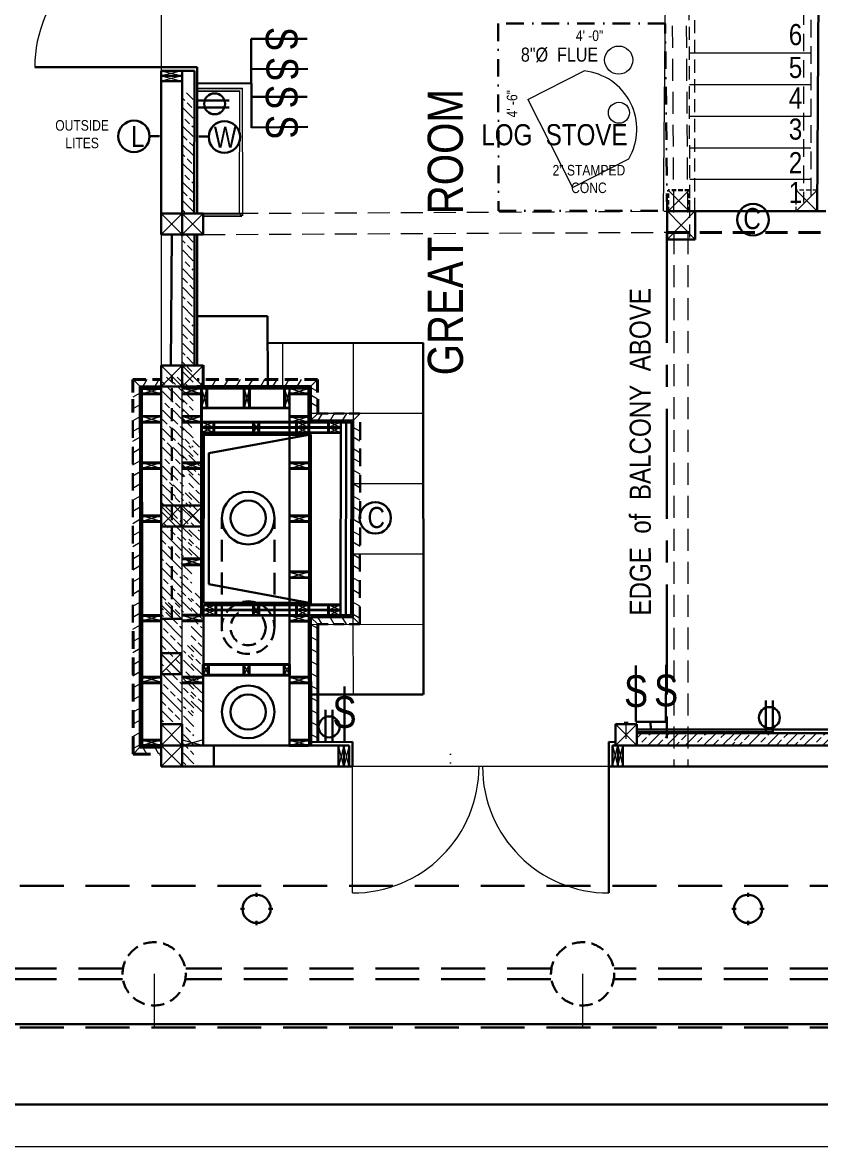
# Model space of a CAD drawing. Header units: inches. Extents: x -298 to 15350, y -6 to 2913.
# Drawn here: x 7244.1 to 7471.3, y 1245.8 to 1565.6 of the extents above; entities that cross this region are included whole.
import ezdxf

# ---------------------------------------------------------------- set-up
doc = ezdxf.new("R2010")
doc.units = ezdxf.units.IN
doc.header["$MEASUREMENT"] = 0
for name, pattern in [('CENTER', [2, 1.25, -0.25, 0.25, -0.25]), ('DASHDOT2', [0.5, 0.25, -0.125, 0, -0.125]), ('HIDDEN', [0.375, 0.25, -0.125])]:
    doc.linetypes.add(name, pattern=pattern)
for name, color, linetype, lineweight in [('APPLIANCES', 7, 'Continuous', 20), ('BUILT-INS', 36, 'Continuous', 25), ('CABINETS', 36, 'HIDDEN', 25), ('DOORS', 7, 'Continuous', 60), ('ELEC', 6, 'Continuous', 30), ('ELEC SYMBOLS', 7, 'Continuous', 20), ('EXISTING CEILING BEAMS', 7, 'HIDDEN', 20), ('FLOOR JOIST', 7, 'Continuous', 20), ('HVAC', 1, 'Continuous', 50), ('MASONRY', 1, 'Continuous', 30), ('NEW  ROUIGH SAWN  BEAMS', 3, 'HIDDEN', 40), ('NEW FRAMING', 6, 'Continuous', 30), ('NEW FRAMMING', 6, 'Continuous', 30), ('ROOF', 7, 'HIDDEN', 30), ('STAIRS', 7, 'Continuous', 20), ('WALL FRAMING', 9, 'CENTER', 30), ('WALLS', 7, 'Continuous', 30), ('WINDOWS', 5, 'Continuous', 30)]:
    doc.layers.add(name, color=color, linetype=linetype, lineweight=lineweight)
for name, color, linetype in [('LL_ELECTRICAL', 1, 'Continuous'), ('TEXT', 7, 'Continuous'), ('TEXT80', 9, 'Continuous'), ('TITLE BLOCK', 7, 'Continuous')]:
    doc.layers.add(name, color=color, linetype=linetype)
doc.styles.add('ARCHENT', font='technical.ttf', dxfattribs={"height": 6})

msp = doc.modelspace()

# ---------------------------------------------------------------- hatches: boundary and pattern name
at = {"layer": 'NEW FRAMING', "linetype": 'Continuous', "lineweight": 9, "ltscale": 25}
h = msp.add_hatch(dxfattribs=at)
h.set_pattern_fill('ANSI33', scale=15, angle=90, style=0)
h.set_pattern_definition([(135, (8555.8597, -3426.424), (-2.6516504, -2.6516504), []), (135, (8555.8597, -3423.7724), (-2.6516504, -2.6516504), [1.875, -0.9375])])
h.paths.add_polyline_path([(7289.7029, 1511.59322), (7292.7029, 1511.59322), (7292.7029, 1545.59322), (7289.7029, 1545.59322)])
h = msp.add_hatch(dxfattribs=at)
h.set_pattern_fill('ANSI33', scale=15, angle=90, style=0)
h.set_pattern_definition([(135, (8555.89, -3467.057), (-2.6516504, -2.6516504), []), (135, (8555.89, -3464.4054), (-2.6516504, -2.6516504), [1.875, -0.9375])])
h.paths.add_polyline_path([(7289.73314, 1470.96018), (7292.73314, 1470.96018), (7292.73314, 1504.96018), (7289.73314, 1504.96018)])
h = msp.add_hatch(dxfattribs=at)
h.set_pattern_fill('ANSI33', scale=15, angle=90, style=0)
h.set_pattern_definition([(135, (8555.8656, -3501.5705), (-2.6516504, -2.6516504), []), (135, (8555.8656, -3498.919), (-2.6516504, -2.6516504), [1.875, -0.9375])])
h.paths.add_polyline_path([(7289.70874, 1436.4467), (7292.70874, 1436.4467), (7292.70874, 1470.4467), (7289.70874, 1470.4467)])
h = msp.add_hatch(dxfattribs=at)
h.set_pattern_fill('ANSI33', scale=15, angle=90, style=0)
h.set_pattern_definition([(135, (8550.1603, -3507.2784), (-2.6516504, -2.6516504), []), (135, (8550.1603, -3504.6267), (-2.6516504, -2.6516504), [1.875, -0.9375])])
h.paths.add_polyline_path([(7284.00352, 1430.73884), (7287.00352, 1430.73884), (7287.00352, 1464.73884), (7284.00352, 1464.73884)])
h = msp.add_hatch(dxfattribs=at)
h.set_pattern_fill('ANSI33', scale=15, angle=90, style=0)
h.set_pattern_definition([(135, (8553.1603, -3507.2784), (-2.6516504, -2.6516504), []), (135, (8553.1603, -3504.6267), (-2.6516504, -2.6516504), [1.875, -0.9375])])
h.paths.add_polyline_path([(7287.00352, 1430.73884), (7290.00352, 1430.73884), (7290.00352, 1464.73884), (7287.00352, 1464.73884)])
h = msp.add_hatch(dxfattribs=at)
h.set_pattern_fill('ANSI33', scale=15, angle=90, style=0)
h.set_pattern_definition([(135, (8557.654, -3525.3853), (-2.6516504, -2.6516504), []), (135, (8557.654, -3522.7337), (-2.6516504, -2.6516504), [1.875, -0.9375])])
h.paths.add_polyline_path([(7291.49737, 1412.63189), (7294.49737, 1412.63189), (7294.49737, 1446.63189), (7291.49737, 1446.63189)])
h = msp.add_hatch(dxfattribs=at)
h.set_pattern_fill('ANSI33', scale=15, angle=90, style=0)
h.set_pattern_definition([(135, (8549.7513, -3541.409), (-2.6516504, -2.6516504), []), (135, (8549.7513, -3538.7574), (-2.6516504, -2.6516504), [1.875, -0.9375])])
h.paths.add_polyline_path([(7286.59449, 1396.60818), (7289.59449, 1396.60818), (7289.59449, 1430.60818), (7286.59449, 1430.60818)])
h.paths.add_polyline_path([(7283.59449, 1396.60818), (7286.59449, 1396.60818), (7286.59449, 1430.60818), (7283.59449, 1430.60818)])
h = msp.add_hatch(dxfattribs=at)
h.set_pattern_fill('ANSI33', scale=15, angle=90, style=0)
h.set_pattern_definition([(135, (8555.451, -3540.247), (-2.6516504, -2.6516504), []), (135, (8555.451, -3537.5954), (-2.6516504, -2.6516504), [1.875, -0.9375])])
h.paths.add_polyline_path([(7289.29415, 1397.77016), (7292.29415, 1397.77016), (7292.29415, 1431.77016), (7289.29415, 1431.77016)])
h = msp.add_hatch(dxfattribs=at)
h.set_pattern_fill('ANSI33', scale=15, angle=90, style=0)
h.set_pattern_definition([(135, (8558.293, -3568.8165), (-2.6516504, -2.6516504), []), (135, (8558.293, -3566.165), (-2.6516504, -2.6516504), [1.875, -0.9375])])
h.paths.add_polyline_path([(7292.13615, 1369.20073), (7295.13615, 1369.20073), (7295.13615, 1403.20073), (7292.13615, 1403.20073)])
h = msp.add_hatch(dxfattribs=at)
h.set_pattern_fill('ANSI33', scale=15, angle=90, style=0)
h.set_pattern_definition([(135, (8549.7513, -3571.409), (-2.6516504, -2.6516504), []), (135, (8549.7513, -3568.7574), (-2.6516504, -2.6516504), [1.875, -0.9375])])
h.paths.add_polyline_path([(7286.59448, 1366.6082), (7289.59448, 1366.6082), (7289.59448, 1400.6082), (7286.59448, 1400.6082)])
h.paths.add_polyline_path([(7283.59448, 1366.6082), (7286.59448, 1366.6082), (7286.59448, 1400.6082), (7283.59448, 1400.6082)])
h = msp.add_hatch(dxfattribs=at)
h.set_pattern_fill('ANSI33', scale=15, angle=90, style=0)
h.set_pattern_definition([(135, (8556.0898, -3583.6782), (-2.6516504, -2.6516504), []), (135, (8556.0898, -3581.0266), (-2.6516504, -2.6516504), [1.875, -0.9375])])
h.paths.add_polyline_path([(7289.93294, 1354.339), (7292.93294, 1354.339), (7292.93294, 1388.339), (7289.93294, 1388.339)])
h = msp.add_hatch(dxfattribs=at)
h.set_pattern_fill('ANSI33', scale=15, angle=180, style=0)
h.set_pattern_definition([(225, (12384.9994, 2626.283), (2.6516504, -2.6516504), []), (225, (12382.3477, 2626.283), (2.6516504, -2.6516504), [1.875, -0.9375])])
h.paths.add_polyline_path([(7419.0002, 1363.12621), (7419.0002, 1360.12621), (7446.98213, 1360.12621), (7446.98213, 1363.12621)])
h = msp.add_hatch(dxfattribs=at)
h.set_pattern_fill('ANSI33', scale=15, angle=180, style=0)
h.set_pattern_definition([(225, (12418.8613, 2626.283), (2.6516504, -2.6516504), []), (225, (12416.2096, 2626.283), (2.6516504, -2.6516504), [1.875, -0.9375])])
h.paths.add_polyline_path([(7476.5912, 1360.12621), (7476.5912, 1363.12621), (7446.84404, 1363.12621), (7446.84404, 1360.12621)])
at = {"layer": 'WALLS', "linetype": 'Continuous', "lineweight": 20, "ltscale": 20}
h = msp.add_hatch(dxfattribs=at)
h.set_pattern_fill('ZIGZAG', color=6, scale=10, style=0)
h.set_pattern_definition([(360, (7208.3351, 589.9552), (1.25, 1.25), [1.25, -1.25]), (90, (7209.5851, 589.9552), (-1.25, 1.25), [1.25, -1.25])])
h.paths.add_polyline_path([(7365.97048, 1359.86336), (7365.97048, 1354.86336), (7366.0184, 1354.86335), (7366.0184, 1359.86335)])

# ---------------------------------------------------------------- linework, layer by layer
at = {"layer": 'BUILT-INS', "ltscale": 20}
for p, q in [((7293.88753, 1546.84359), (7306.61878, 1546.89549)), ((7293.8908, 1546.09359), (7305.86886, 1546.14587)), ((7295.59052, 1511.26902), (7305.85026, 1511.3138)), ((7295.5938, 1510.51903), (7306.59989, 1510.57178))]:
    msp.add_line(p, q, dxfattribs=at)
at = {"layer": 'BUILT-INS', "linetype": 'Continuous', "lineweight": 9, "ltscale": 25}
for p, q in [((7305.86886, 1546.14587), (7305.85026, 1511.31994)), ((7306.61878, 1546.89549), (7306.79287, 1510.57271))]:
    msp.add_line(p, q, dxfattribs=at)
at = {"layer": 'CABINETS', "ltscale": 25}
for p, q in [((7319.86054, 1546.09189), (7320.61046, 1546.84152)), ((7305.85026, 1511.31994), (7306.59989, 1510.57178))]:
    msp.add_line(p, q, dxfattribs=at)
at = {"layer": 'DOORS', "color": 7, "lineweight": 9, "ltscale": 15}
msp.add_line((7338.09844, 1317.91014), (7338.09844, 1353.91014), dxfattribs=at)
at = {"layer": 'DOORS', "color": 7, "linetype": 'Continuous', "lineweight": 9, "ltscale": 25}
for centre, start, end in [((7283.59281, 1552.90975), 90.0000624, 180), ((7338.09844, 1353.91014), 270, 0.0000378), ((7411.09844, 1353.91014), 180.0000624, 270)]:
    msp.add_arc(centre, 36, start, end, dxfattribs=at)
at = {"layer": 'ELEC', "color": 1, "linetype": 'Continuous', "ltscale": 0.75}
for p, q in [((7309.19523, 1560.99578), (7309.30015, 1535.6804)), ((7325.20644, 1560.97499), (7309.21653, 1560.97499)), ((7325.3923, 1552.41898), (7309.30026, 1552.32147)), ((7309.24788, 1548.29243), (7293.65703, 1548.35258)), ((7325.20644, 1544.4492), (7309.21653, 1544.4492)), ((7325.3923, 1535.89318), (7309.30015, 1535.77451)), ((7280.58566, 1533.31936), (7283.09669, 1533.31936)), ((7296.86738, 1533.18888), (7294.3564, 1533.20439)), ((7418.78925, 1382.66538), (7418.78925, 1366.67547)), ((7427.34526, 1382.85125), (7427.28826, 1366.60958)), ((7335.76646, 1376.71378), (7335.76646, 1360.72387)), ((7418.79892, 1366.63014), (7427.28108, 1366.60715)), ((7422.93293, 1366.66047), (7423.01211, 1364.41141))]:
    msp.add_line(p, q, dxfattribs=at)
for centre in [(7275.83897, 1533.20829), (7301.61329, 1533.04849), (7452.13301, 1509.5037)]:
    msp.add_circle(centre, 4.47927, dxfattribs=at)
at = {"layer": 'ELEC', "color": 1, "linetype": 'Continuous', "lineweight": 30, "ltscale": 0.75}
msp.add_circle((7344.54528, 1424.65992), 4.47927, dxfattribs=at)
at = {"layer": 'ELEC SYMBOLS', "color": 1, "linetype": 'Continuous', "lineweight": 30, "ltscale": 150}
for p, q in [((7310.77224, 1316.77655), (7310.77224, 1317.97327)), ((7450.69777, 1316.77906), (7450.69777, 1317.97578)), ((7306.17388, 1313.37491), (7307.3706, 1313.37491)), ((7314.17388, 1313.37491), (7315.3706, 1313.37491)), ((7446.09941, 1313.37742), (7447.29613, 1313.37742)), ((7454.09941, 1313.37742), (7455.29613, 1313.37742)), ((7310.77224, 1308.77655), (7310.77224, 1309.97327)), ((7450.69777, 1308.77906), (7450.69777, 1309.97578))]:
    msp.add_line(p, q, dxfattribs=at)
at = {"layer": 'ELEC SYMBOLS', "color": 1, "lineweight": 30, "ltscale": 15}
for centre in [(7310.77224, 1313.37491), (7450.69777, 1313.37742)]:
    msp.add_circle(centre, 4, dxfattribs=at)
at = {"layer": 'EXISTING CEILING BEAMS', "linetype": 'HIDDEN', "ltscale": 25}
for p, q in [((7429.57206, 1511.54059), (7428.52354, 1666.90859)), ((7433.5697, 1511.55743), (7432.52368, 1666.9085)), ((7429.59109, 1505.9018), (7429.5912, 1353.90935)), ((7433.58876, 1505.91194), (7433.5912, 1353.90935))]:
    msp.add_line(p, q, dxfattribs=at)
at = {"layer": 'EXISTING CEILING BEAMS', "color": 7, "linetype": 'Continuous', "lineweight": 9, "ltscale": 25}
for p, q in [((7289.58788, 1551.90895), (7283.5885, 1550.40974)), ((7283.5887, 1551.90974), (7289.58769, 1550.40895)), ((7289.58769, 1550.40895), (7283.5883, 1548.90974)), ((7283.5885, 1550.40974), (7289.58749, 1548.90895)), ((7335.59843, 1359.90935), (7334.09843, 1353.91016)), ((7335.59843, 1353.91016), (7334.09843, 1359.90935)), ((7337.09843, 1359.90935), (7335.59843, 1353.91016)), ((7337.09843, 1353.91016), (7335.59843, 1359.90935)), ((7412.09844, 1353.90603), (7413.59923, 1359.90502)), ((7412.09923, 1359.90522), (7413.59844, 1353.90583)), ((7413.59844, 1353.90583), (7415.09923, 1359.90482)), ((7413.59923, 1359.90502), (7415.09844, 1353.90564))]:
    msp.add_line(p, q, dxfattribs=at)
at = {"layer": 'EXISTING CEILING BEAMS', "color": 7, "ltscale": 25}
for p, q in [((7295.59052, 1511.26902), (7427.64162, 1511.9244)), ((7295.59052, 1505.26902), (7427.64162, 1505.9244))]:
    msp.add_line(p, q, dxfattribs=at)
at = {"layer": 'FLOOR JOIST', "color": 1, "linetype": 'DASHDOT2', "lineweight": 30, "ltscale": 20}
for p, q in [((7379.55951, 1565.31423), (7379.64403, 1511.98138)), ((7427.21579, 1565.36073), (7379.56369, 1565.31842)), ((7427.64402, 1511.99089), (7427.11577, 1565.36064)), ((7379.64403, 1511.98138), (7427.64402, 1511.99089))]:
    msp.add_line(p, q, dxfattribs=at)
at = {"layer": 'HVAC', "color": 4, "lineweight": 20, "ltscale": 15}
for p, q in [((7388.02333, 1543.67574), (7404.07513, 1551.82066)), ((7388.02333, 1543.67574), (7400.69321, 1518.70627)), ((7400.69321, 1518.70627), (7416.74501, 1526.85119))]:
    msp.add_line(p, q, dxfattribs=at)
for centre, radius in [((7413.87782, 1554.92536), 4), ((7413.93461, 1539.93642), 3)]:
    msp.add_circle(centre, radius, dxfattribs=at)
at = {"layer": 'LL_ELECTRICAL', "color": 1, "linetype": 'Continuous', "lineweight": 30, "ltscale": 0.75}
for p, q in [((7293.99068, 1543.46995), (7302.99324, 1543.46995)), ((7293.99068, 1543.46995), (7302.99324, 1543.46995)), ((7293.99068, 1541.46995), (7302.99324, 1541.46995)), ((7293.99068, 1541.46995), (7302.99324, 1541.46995)), ((7455.78182, 1372.65821), (7455.78182, 1363.65565)), ((7455.78182, 1372.65821), (7455.78182, 1363.65565)), ((7457.78182, 1372.65821), (7457.78182, 1363.65565)), ((7457.78182, 1372.65821), (7457.78182, 1363.65565)), ((7330.40993, 1370.00496), (7330.40993, 1361.00239)), ((7330.40993, 1370.00496), (7330.40993, 1361.00239)), ((7332.40993, 1370.00496), (7332.40993, 1361.00239)), ((7332.40993, 1370.00496), (7332.40993, 1361.00239))]:
    msp.add_line(p, q, dxfattribs=at)
for centre in [(7298.82621, 1542.4745), (7298.82621, 1542.4745), (7456.78637, 1367.82268), (7456.78637, 1367.82268), (7331.41448, 1365.16943), (7331.41448, 1365.16943)]:
    msp.add_circle(centre, 2.98186, dxfattribs=at)
at = {"layer": 'MASONRY', "color": 6, "linetype": 'Continuous', "lineweight": 30, "ltscale": 15}
for p, q in [((7313.85807, 1482.0451), (7293.85796, 1482.06967)), ((7358.23523, 1474.41778), (7313.895, 1474.38278)), ((7358.23523, 1374.41778), (7326.23749, 1374.41778))]:
    msp.add_line(p, q, dxfattribs=at)
at = {"layer": 'MASONRY', "color": 6, "linetype": 'Continuous', "lineweight": 30, "ltscale": 20}
for p, q in [((7313.85786, 1482.09024), (7313.95424, 1462.0886)), ((7358.23523, 1474.41778), (7358.28497, 1374.41778))]:
    msp.add_line(p, q, dxfattribs=at)
at = {"layer": 'MASONRY', "color": 6, "linetype": 'HIDDEN', "lineweight": 40, "ltscale": 15}
for p, q in [((7275.51865, 1464.06057), (7275.52892, 1453.87153)), ((7275.51883, 1464.06302), (7283.50443, 1464.06187)), ((7328.1493, 1464.06012), (7293.83571, 1464.05905)), ((7328.1493, 1464.06012), (7328.16738, 1454.39901))]:
    msp.add_line(p, q, dxfattribs=at)
at = {"layer": 'MASONRY', "color": 7, "linetype": 'Continuous', "lineweight": 9, "ltscale": 20}
for p, q in [((7275.60703, 1464.06061), (7277.61263, 1462.06059)), ((7275.54933, 1443.20276), (7277.54935, 1444.35742))]:
    msp.add_line(p, q, dxfattribs=at)
at = {"layer": 'MASONRY', "color": 6, "linetype": 'HIDDEN', "lineweight": 9, "ltscale": 20}
for p, q in [((7275.60721, 1464.063), (7277.61263, 1462.0628)), ((7279.49418, 1464.06958), (7278.33948, 1462.06958)), ((7282.95829, 1464.06958), (7281.80359, 1462.06958)), ((7299.17958, 1464.06012), (7298.02488, 1462.06012)), ((7302.64368, 1464.06012), (7301.48898, 1462.06012)), ((7306.10778, 1464.06012), (7304.95308, 1462.06012)), ((7309.57188, 1464.06012), (7308.41718, 1462.06012)), ((7313.03598, 1464.06012), (7311.88128, 1462.06012)), ((7316.50008, 1464.06012), (7315.34538, 1462.06012)), ((7275.64244, 1459.08884), (7277.57219, 1460.20293)), ((7275.60904, 1455.79629), (7277.60906, 1456.95095)), ((7275.60896, 1452.33219), (7277.60899, 1453.48685)), ((7275.56835, 1449.28441), (7277.49428, 1450.39629)), ((7275.56812, 1446.48687), (7277.49787, 1447.60096)), ((7275.53471, 1443.19432), (7277.53474, 1444.34898)), ((7275.53464, 1439.73022), (7277.53466, 1440.88488)), ((7275.52352, 1436.59883), (7277.61558, 1437.80662)), ((7275.53806, 1433.14317), (7277.53809, 1434.29783)), ((7275.53799, 1429.67907), (7277.53801, 1430.83373)), ((7275.52687, 1426.54768), (7277.61893, 1427.75547)), ((7275.54334, 1423.09313), (7277.54336, 1424.24779)), ((7275.54327, 1419.62903), (7277.54329, 1420.78369)), ((7275.53215, 1416.49764), (7277.6242, 1417.70543)), ((7275.53208, 1413.03354), (7277.5321, 1414.1882)), ((7275.52096, 1409.90215), (7277.54473, 1411.07052)), ((7275.54851, 1406.454), (7277.54854, 1407.60866)), ((7275.54844, 1402.9899), (7277.54846, 1404.14456)), ((7275.54837, 1399.5258), (7277.54839, 1400.68046)), ((7275.53725, 1396.39441), (7277.6293, 1397.6022)), ((7275.55372, 1392.93986), (7277.55374, 1394.09452)), ((7275.55364, 1389.47576), (7277.55367, 1390.63042)), ((7275.54253, 1386.34437), (7277.63458, 1387.55216)), ((7275.54245, 1382.88027), (7277.54248, 1384.03493)), ((7275.53134, 1379.74889), (7277.55511, 1380.91726)), ((7275.55889, 1376.30073), (7277.55891, 1377.45539)), ((7275.55882, 1372.83663), (7277.55884, 1373.99129)), ((7275.55874, 1369.37253), (7277.55877, 1370.52719)), ((7275.55076, 1365.90386), (7277.55078, 1367.05852)), ((7275.55069, 1362.43976), (7277.55071, 1363.59442)), ((7275.58949, 1358.99811), (7277.58952, 1360.15276)), ((7275.62358, 1357.38063), (7277.50304, 1359.41137))]:
    msp.add_line(p, q, dxfattribs=at)
at = {"layer": 'MASONRY', "color": 7, "linetype": 'HIDDEN', "lineweight": 9, "ltscale": 20}
msp.add_line((7295.71547, 1464.06012), (7294.56077, 1462.06012), dxfattribs=at)
at = {"layer": 'MASONRY', "color": 6, "linetype": 'Continuous', "lineweight": 9, "ltscale": 20}
for p, q in [((7319.96419, 1464.06012), (7318.80949, 1462.06012)), ((7323.42829, 1464.06012), (7322.27359, 1462.06012)), ((7328.13847, 1460.63617), (7326.13847, 1461.79087)), ((7328.1493, 1464.06006), (7326.14365, 1462.06007)), ((7328.13847, 1458.46565), (7326.04644, 1459.67349)), ((7328.13847, 1456.29514), (7326.04644, 1457.50297)), ((7328.16738, 1454.39901), (7326.14423, 1452.39956)), ((7329.40836, 1454.39901), (7328.25366, 1452.39901)), ((7332.87246, 1454.39901), (7331.71776, 1452.39901)), ((7336.33656, 1454.39901), (7335.18186, 1452.39901)), ((7340.23506, 1454.399), (7338.27157, 1452.39888)), ((7340.19469, 1449.28373), (7338.26879, 1450.39565)), ((7340.19487, 1446.48619), (7338.26514, 1447.60031)), ((7340.21359, 1443.20207), (7338.21359, 1444.35677)), ((7340.21376, 1440.40453), (7338.28404, 1441.51866)), ((7340.23248, 1437.12042), (7338.23248, 1438.27512)), ((7340.22464, 1433.14248), (7338.22464, 1434.29718)), ((7340.22464, 1429.67838), (7338.22464, 1430.83308)), ((7340.23569, 1426.547), (7338.14366, 1427.75483)), ((7340.21915, 1423.09244), (7338.21915, 1424.24714)), ((7340.21915, 1419.62834), (7338.21915, 1420.78304)), ((7340.2302, 1416.49696), (7338.13817, 1417.70479)), ((7340.2302, 1413.03285), (7338.2302, 1414.18756)), ((7340.24125, 1409.90147), (7338.2175, 1411.06988)), ((7340.21362, 1406.45332), (7338.21362, 1407.60802)), ((7340.21362, 1402.98922), (7338.21362, 1404.14392)), ((7340.21362, 1399.52511), (7338.21362, 1400.67981)), ((7328.16108, 1394.40843), (7326.16058, 1396.40999)), ((7329.39478, 1394.40716), (7328.24218, 1396.40837)), ((7332.85887, 1394.40352), (7331.70628, 1396.40473)), ((7336.32297, 1394.39987), (7335.17038, 1396.40109)), ((7340.20303, 1394.39579), (7338.19888, 1396.43679)), ((7340.2057, 1396.06559), (7338.2057, 1397.22029)), ((7328.16363, 1393.15697), (7326.16363, 1394.31167)), ((7328.16363, 1389.69287), (7326.16363, 1390.84757)), ((7328.16363, 1386.22877), (7326.16363, 1387.38347)), ((7328.16363, 1382.76467), (7326.16363, 1383.91937)), ((7328.16363, 1379.30587), (7326.16363, 1380.46057)), ((7328.16363, 1375.84177), (7326.16363, 1376.99647)), ((7328.16363, 1372.37767), (7326.16363, 1373.53237)), ((7328.16363, 1368.91357), (7326.16363, 1370.06827)), ((7328.16363, 1365.44947), (7326.16363, 1366.60417)), ((7328.16363, 1361.98537), (7326.16363, 1363.14007)), ((7279.48355, 1357.38223), (7278.33096, 1359.38344)), ((7282.94765, 1357.37858), (7281.79506, 1359.3798))]:
    msp.add_line(p, q, dxfattribs=at)
at = {"layer": 'MASONRY', "color": 6, "linetype": 'HIDDEN', "lineweight": 30, "ltscale": 20}
for p, q in [((7275.56042, 1394.89648), (7275.52891, 1453.8997)), ((7340.20303, 1394.39579), (7340.23424, 1454.399))]:
    msp.add_line(p, q, dxfattribs=at)
at = {"layer": 'MASONRY', "color": 6, "linetype": 'HIDDEN', "lineweight": 30, "ltscale": 12}
for p, q in [((7328.16738, 1454.39901), (7340.23506, 1454.399)), ((7328.16108, 1394.40846), (7340.20303, 1394.39579))]:
    msp.add_line(p, q, dxfattribs=at)
at = {"layer": 'MASONRY', "color": 7, "linetype": 'HIDDEN', "lineweight": 40, "ltscale": 20}
msp.add_line((7275.59432, 1357.40993), (7275.59333, 1394.83905), dxfattribs=at)
at = {"layer": 'MASONRY', "color": 7, "linetype": 'Continuous', "lineweight": 40, "ltscale": 15}
msp.add_line((7278.11277, 1359.91209), (7278.12762, 1396.91103), dxfattribs=at)
at = {"layer": 'MASONRY', "color": 6, "linetype": 'Continuous', "lineweight": 40, "ltscale": 15}
msp.add_line((7328.16185, 1360.89919), (7328.16106, 1394.40846), dxfattribs=at)
at = {"layer": 'MASONRY', "color": 6, "linetype": 'HIDDEN', "lineweight": 40, "ltscale": 20}
msp.add_line((7275.59421, 1357.40993), (7283.59281, 1357.41137), dxfattribs=at)
at = {"layer": 'NEW  ROUIGH SAWN  BEAMS', "color": 7, "linetype": 'HIDDEN', "ltscale": 25}
msp.add_line((7427.59333, 1505.89996), (7610.60031, 1505.90668), dxfattribs=at)
at = {"layer": 'NEW FRAMING', "color": 7, "ltscale": 15}
for p, q in [((7283.59281, 1552.90975), (7247.59281, 1552.90975)), ((7289.58788, 1551.90895), (7283.5887, 1551.90974)), ((7283.59281, 1552.90975), (7289.59281, 1552.90975)), ((7289.592, 1551.90793), (7283.59281, 1551.90871)), ((7293.08364, 1551.9085), (7289.58788, 1551.90895)), ((7293.08364, 1551.9085), (7293.03274, 1511.26902)), ((7293.88341, 1552.91574), (7293.82275, 1511.26902)), ((7289.58749, 1548.90895), (7283.5883, 1548.90974)), ((7289.58769, 1550.40895), (7283.5885, 1550.40974)), ((7293.09281, 1505.26902), (7293.06178, 1468.05622)), ((7293.87632, 1505.26902), (7293.84686, 1468.05621)), ((7278.18922, 1396.89853), (7278.1286, 1461.48443)), ((7338.19888, 1396.43669), (7338.27157, 1452.39888)), ((7334.69902, 1396.90257), (7334.77075, 1451.90344)), ((7336.19902, 1396.90062), (7336.27075, 1451.90149)), ((7337.69902, 1396.89866), (7337.77075, 1451.89953)), ((7295.70194, 1448.4019), (7295.63142, 1400.4398)), ((7295.63068, 1399.93979), (7295.57189, 1359.95767)), ((7329.59921, 1364.31583), (7329.59921, 1364.31583)), ((7476.5912, 1363.40935), (7419.0002, 1363.40935)), ((7330.09201, 1359.90935), (7295.59281, 1359.90935)), ((7334.10199, 1359.89511), (7295.59281, 1359.90935)), ((7334.09843, 1359.90935), (7334.09843, 1353.91016)), ((7335.61692, 1359.84382), (7335.61692, 1353.84463)), ((7337.09843, 1359.90935), (7337.09843, 1353.91016)), ((7412.09923, 1359.90522), (7412.09844, 1353.90603)), ((7413.59923, 1359.90502), (7413.59844, 1353.90583)), ((7415.09923, 1359.90482), (7415.09844, 1353.90564)), ((7411.09844, 1353.91014), (7411.09851, 1353.91014)), ((7411.09844, 1353.91014), (7411.09844, 1317.91014))]:
    msp.add_line(p, q, dxfattribs=at)
at = {"layer": 'NEW FRAMING', "color": 7, "ltscale": 25}
msp.add_line((7289.58883, 1552.90896), (7293.88266, 1552.91574), dxfattribs=at)
at = {"layer": 'NEW FRAMING', "ltscale": 25}
msp.add_line((7289.59281, 1552.90975), (7293.88264, 1552.90274), dxfattribs=at)
at = {"layer": 'NEW FRAMING', "color": 6, "linetype": 'Continuous', "lineweight": 9, "ltscale": 25}
for p, q in [((7318.22342, 1462.08541), (7318.22125, 1474.43748)), ((7338.22125, 1474.41779), (7338.2576, 1452.39888)), ((7326.1467, 1454.41307), (7358.23523, 1454.41778)), ((7338.23523, 1434.41778), (7358.23523, 1434.41778)), ((7338.23523, 1414.41778), (7358.23523, 1414.41778)), ((7338.19888, 1396.43669), (7338.23523, 1374.41778)), ((7326.16363, 1394.31167), (7358.23523, 1394.41778)), ((7326.23749, 1374.41778), (7358.23523, 1374.41778))]:
    msp.add_line(p, q, dxfattribs=at)
at = {"layer": 'NEW FRAMING', "color": 7, "linetype": 'HIDDEN', "ltscale": 15}
msp.add_line((7286.59281, 1395.90935), (7286.59281, 1465.35935), dxfattribs=at)
at = {"layer": 'NEW FRAMING', "color": 7, "linetype": 'Continuous', "lineweight": 40, "ltscale": 15}
for p, q in [((7295.59369, 1468.0822), (7295.5937, 1462.06044)), ((7326.14368, 1462.06012), (7293.8339, 1462.06046)), ((7278.12364, 1461.48443), (7283.59115, 1461.49068)), ((7278.1294, 1459.94767), (7283.57684, 1459.9535)), ((7289.61458, 1459.91799), (7295.10058, 1459.92426)), ((7325.62767, 1461.48393), (7289.61489, 1461.56574)), ((7295.10839, 1461.52728), (7295.11231, 1448.90425)), ((7296.60922, 1461.54985), (7296.60923, 1456.03659)), ((7307.20589, 1461.49782), (7307.21492, 1455.93451)), ((7308.70589, 1461.49782), (7308.70591, 1455.9311)), ((7318.70428, 1461.47367), (7318.70444, 1455.97325)), ((7325.62684, 1459.94717), (7320.17939, 1459.95311)), ((7325.62767, 1461.48393), (7325.63742, 1448.89956)), ((7320.18828, 1455.9127), (7295.10182, 1455.96917)), ((7278.11896, 1453.54716), (7283.58646, 1453.55341)), ((7289.59696, 1453.54665), (7295.06446, 1453.5529)), ((7325.63628, 1453.48975), (7320.16877, 1453.49612)), ((7278.11866, 1451.8994), (7283.60465, 1451.90567)), ((7289.59666, 1451.89889), (7295.08265, 1451.90516)), ((7337.77075, 1451.89895), (7295.08265, 1451.90516)), ((7295.1124, 1450.40446), (7298.6124, 1450.40463)), ((7334.76879, 1450.40344), (7295.69912, 1450.40129)), ((7298.61237, 1451.90465), (7298.61229, 1448.90427)), ((7309.92889, 1451.91309), (7309.92904, 1448.90049)), ((7311.42889, 1451.91297), (7311.42893, 1448.90041)), ((7325.63749, 1451.89889), (7320.15149, 1451.90528)), ((7322.15031, 1451.89415), (7322.15032, 1450.39942)), ((7322.15032, 1450.39378), (7322.15032, 1448.89905)), ((7331.26333, 1451.8941), (7331.26334, 1450.39937)), ((7331.26334, 1450.39373), (7331.26334, 1448.899)), ((7331.75053, 1450.39872), (7334.76879, 1450.40344)), ((7326.24168, 1448.39987), (7295.09252, 1448.40238)), ((7325.74211, 1448.8547), (7295.11231, 1448.90425)), ((7334.75018, 1448.8989), (7295.70106, 1448.90129)), ((7278.02764, 1440.33915), (7283.49774, 1440.34537)), ((7289.50564, 1440.33864), (7294.97574, 1440.34486)), ((7325.72826, 1440.33864), (7320.25815, 1440.34498)), ((7278.0098, 1438.73982), (7283.4984, 1438.74537)), ((7289.4878, 1438.73931), (7294.9764, 1438.74486)), ((7325.74606, 1438.73931), (7320.25746, 1438.74498)), ((7295.59369, 1428.17817), (7295.5937, 1422.15642)), ((7278.09313, 1423.59192), (7283.58433, 1423.59747)), ((7278.09343, 1425.23968), (7283.56614, 1425.24521)), ((7325.66241, 1423.59142), (7320.17121, 1423.59708)), ((7325.66215, 1425.23918), (7320.18944, 1425.24482)), ((7289.59281, 1411.32056), (7295.08401, 1411.32611)), ((7289.59311, 1412.96832), (7295.06582, 1412.97385)), ((7325.64597, 1407.63919), (7320.15477, 1407.64486)), ((7325.6457, 1409.28695), (7320.17299, 1409.29259)), ((7325.69598, 1400.40137), (7295.63142, 1400.4398)), ((7334.70098, 1398.40258), (7295.69059, 1398.44032)), ((7334.70256, 1399.90117), (7295.69501, 1399.93971)), ((7295.70246, 1398.44032), (7299.20246, 1398.43646)), ((7299.20085, 1396.93645), (7299.20393, 1399.93683)), ((7309.91876, 1396.91356), (7309.92207, 1399.92616)), ((7311.41876, 1396.9121), (7311.42196, 1399.92466)), ((7322.14019, 1396.91965), (7322.14177, 1398.41438)), ((7322.14178, 1398.42002), (7322.14335, 1399.91474)), ((7325.68185, 1396.91575), (7325.68343, 1398.41047)), ((7325.68343, 1398.41612), (7325.68501, 1399.91084)), ((7331.20107, 1398.40498), (7334.70107, 1398.40113)), ((7331.2123, 1396.91025), (7331.21388, 1398.40497)), ((7331.21389, 1398.41062), (7331.21546, 1399.90534)), ((7278.10837, 1395.36112), (7283.58108, 1395.36665)), ((7278.12762, 1396.91174), (7283.61362, 1396.91101)), ((7295.61518, 1395.3137), (7289.59404, 1395.31991)), ((7295.61737, 1396.96146), (7289.61227, 1396.96764)), ((7337.69902, 1396.89797), (7295.68807, 1396.94033)), ((7325.62736, 1396.91124), (7320.14136, 1396.91062)), ((7325.62536, 1395.26348), (7320.15785, 1395.26287)), ((7295.60343, 1382.96179), (7295.60358, 1379.94919)), ((7320.16559, 1382.9163), (7295.68807, 1382.94067)), ((7297.10343, 1382.96168), (7297.10346, 1379.94911)), ((7307.1343, 1382.94089), (7307.13445, 1379.92829)), ((7308.6343, 1382.94077), (7308.63434, 1379.92821)), ((7318.66519, 1382.93855), (7318.66534, 1379.92595)), ((7320.16519, 1382.93843), (7320.16523, 1379.92587)), ((7283.58992, 1379.36664), (7278.15559, 1379.37224)), ((7295.63272, 1379.36144), (7289.61158, 1379.36764)), ((7320.16482, 1379.90368), (7295.67428, 1379.92807)), ((7325.61739, 1379.36144), (7320.16469, 1379.36706)), ((7283.59281, 1377.71888), (7278.11992, 1377.72452)), ((7295.59704, 1377.71371), (7289.5759, 1377.71992)), ((7325.58171, 1377.71371), (7320.16427, 1377.71977)), ((7277.50304, 1359.41137), (7283.59281, 1359.41603)), ((7278.11127, 1361.40121), (7283.59201, 1361.4067)), ((7278.11277, 1359.90892), (7283.59281, 1359.90935)), ((7325.57493, 1359.90935), (7320.08112, 1359.91564)), ((7325.77944, 1361.38899), (7320.16012, 1361.39398))]:
    msp.add_line(p, q, dxfattribs=at)
at = {"layer": 'NEW FRAMING', "color": 7, "linetype": 'Continuous', "lineweight": 40, "ltscale": 25}
for p, q in [((7277.6126, 1462.05621), (7277.60705, 1448.9007)), ((7326.14372, 1462.06012), (7326.14748, 1452.40235)), ((7295.11231, 1448.90425), (7295.05234, 1396.96204))]:
    msp.add_line(p, q, dxfattribs=at)
at = {"layer": 'NEW FRAMING', "color": 7, "lineweight": 30, "ltscale": 15}
for p, q in [((7338.09852, 1360.8989), (7325.78106, 1360.86978)), ((7338.09844, 1353.91016), (7338.09852, 1360.89905)), ((7411.09844, 1353.91016), (7411.09835, 1360.89905)), ((7411.09835, 1360.8989), (7413.0002, 1360.86978))]:
    msp.add_line(p, q, dxfattribs=at)
at = {"layer": 'NEW FRAMMING', "color": 7, "linetype": 'Continuous', "lineweight": 9, "ltscale": 25}
for p, q in [((7283.57684, 1459.9535), (7278.1286, 1461.48443)), ((7283.57163, 1461.49624), (7278.1294, 1459.94767)), ((7295.09993, 1461.52426), (7289.61458, 1459.9187)), ((7295.10058, 1459.92426), (7289.61489, 1461.56574)), ((7320.17939, 1459.95311), (7325.62767, 1461.48393)), ((7320.18464, 1461.49585), (7325.62684, 1459.94717)), ((7283.604, 1453.50567), (7278.11866, 1451.90011)), ((7283.60465, 1451.90567), (7278.11896, 1453.54716)), ((7295.082, 1453.50516), (7289.59666, 1451.89961)), ((7295.08265, 1451.90516), (7289.59696, 1453.54665)), ((7320.15149, 1451.90528), (7325.63722, 1453.54665)), ((7320.15218, 1453.50528), (7325.63749, 1451.89961)), ((7283.49774, 1440.34537), (7278.0098, 1438.73982)), ((7283.4984, 1438.74537), (7278.0101, 1440.38689)), ((7294.97574, 1440.34486), (7289.4878, 1438.73931)), ((7294.9764, 1438.74486), (7289.4881, 1440.38638)), ((7320.25746, 1438.74498), (7325.74579, 1440.38638)), ((7320.25815, 1440.34498), (7325.74606, 1438.73931)), ((7283.58367, 1425.19747), (7278.09313, 1423.59192)), ((7283.58433, 1423.59747), (7278.09343, 1425.23968)), ((7320.17121, 1423.59708), (7325.66215, 1425.23918)), ((7320.1719, 1425.19708), (7325.66241, 1423.59142)), ((7295.08335, 1412.92611), (7289.59281, 1411.32056)), ((7295.08401, 1411.32611), (7289.59311, 1412.96832)), ((7320.15477, 1407.64486), (7325.6457, 1409.28695)), ((7320.15546, 1409.24486), (7325.64597, 1407.63919)), ((7283.61458, 1395.31101), (7278.12762, 1396.91103)), ((7283.61362, 1396.91101), (7278.12958, 1395.26399)), ((7289.59404, 1395.31991), (7295.61736, 1396.96146)), ((7289.59473, 1396.91991), (7295.61518, 1395.3137)), ((7320.14036, 1395.31062), (7325.62736, 1396.91052)), ((7320.14136, 1396.91062), (7325.62536, 1395.26348)), ((7283.60532, 1379.37079), (7278.10988, 1377.88851)), ((7283.60598, 1377.88798), (7278.17569, 1379.36531)), ((7289.5759, 1377.71992), (7295.59922, 1379.36147)), ((7289.57659, 1379.31992), (7295.59704, 1377.71371)), ((7320.16427, 1377.71977), (7325.58389, 1379.36147)), ((7320.16469, 1379.36706), (7325.58171, 1377.71371)), ((7283.59411, 1361.39438), (7278.11277, 1359.91209)), ((7283.59281, 1359.90935), (7278.11337, 1361.40121)), ((7289.59081, 1359.90727), (7295.61412, 1361.54883)), ((7289.59843, 1361.50732), (7295.61195, 1359.90107)), ((7320.14532, 1359.91118), (7325.57564, 1361.38839)), ((7320.14601, 1361.394), (7325.78404, 1359.90911))]:
    msp.add_line(p, q, dxfattribs=at)
at = {"layer": 'NEW FRAMMING', "color": 7, "linetype": 'Continuous', "ltscale": 25}
for p, q in [((7320.15974, 1359.91555), (7320.18464, 1461.49585)), ((7283.59445, 1359.91594), (7283.57163, 1457.85371))]:
    msp.add_line(p, q, dxfattribs=at)
at = {"layer": 'NEW FRAMMING', "color": 7, "linetype": 'HIDDEN', "ltscale": 25}
for p, q in [((7300.85301, 1393.44675), (7300.8742, 1424.58493)), ((7315.85969, 1393.43181), (7315.8742, 1424.58493))]:
    msp.add_line(p, q, dxfattribs=at)
at = {"layer": 'NEW FRAMMING', "color": 7, "ltscale": 15}
msp.add_line((7476.59121, 1364.40411), (7419.0002, 1364.40565), dxfattribs=at)
at = {"layer": 'NEW FRAMMING', "color": 28, "linetype": 'Continuous', "ltscale": 20}
msp.add_line((7457.78182, 1363.65565), (7419.0002, 1363.65565), dxfattribs=at)
at = {"layer": 'ROOF', "linetype": 'HIDDEN', "ltscale": 50}
for p, q in [((7224.59281, 1319.90935), (7787.59281, 1319.90935)), ((7272.59281, 1296.40935), (7237.50847, 1296.40935)), ((7394.59281, 1296.40935), (7290.59281, 1296.40935)), ((7512.59281, 1296.40935), (7412.59281, 1296.40935)), ((7272.59281, 1293.40935), (7237.50847, 1293.40935)), ((7394.59281, 1293.40935), (7290.59281, 1293.40935)), ((7512.59281, 1293.40935), (7412.59281, 1293.40935))]:
    msp.add_line(p, q, dxfattribs=at)
at = {"layer": 'ROOF', "linetype": 'Continuous', "ltscale": 50}
msp.add_line((7220.0434, 1280.60633), (7757.59281, 1280.60633), dxfattribs=at)
at = {"layer": 'ROOF', "color": 7, "linetype": 'HIDDEN', "ltscale": 50}
msp.add_line((7224.59281, 1279.60633), (7787.59281, 1279.60633), dxfattribs=at)
at = {"layer": 'ROOF', "ltscale": 15}
for centre in [(7281.59281, 1294.90935), (7403.59281, 1294.90935)]:
    msp.add_circle(centre, 9, dxfattribs=at)
at = {"layer": 'STAIRS', "linetype": 'Continuous', "lineweight": 20, "ltscale": 15}
msp.add_line((7426.66183, 1511.91712), (7427.66183, 1629.65019), dxfattribs=at)
at = {"layer": 'STAIRS', "linetype": 'HIDDEN', "lineweight": 20, "ltscale": 15}
for p, q in [((7434.1637, 1504.41712), (7433.81395, 1623.75937)), ((7435.59281, 1511.94692), (7435.59281, 1622.41717))]:
    msp.add_line(p, q, dxfattribs=at)
at = {"layer": 'STAIRS', "linetype": 'HIDDEN', "lineweight": 9, "ltscale": 20}
for p, q in [((7466.52004, 1622.43222), (7466.52004, 1514.43222)), ((7468.60007, 1618.89288), (7468.55126, 1514.43222))]:
    msp.add_line(p, q, dxfattribs=at)
at = {"layer": 'STAIRS', "color": 7, "lineweight": 20, "ltscale": 15}
for p, q in [((7468.60007, 1556.88813), (7434.05128, 1556.88807)), ((7468.60007, 1547.88813), (7434.07765, 1547.88807)), ((7468.60007, 1538.88813), (7434.10403, 1538.88807)), ((7468.60007, 1529.88813), (7434.13041, 1529.88807))]:
    msp.add_line(p, q, dxfattribs=at)
at = {"layer": 'STAIRS', "lineweight": 20, "ltscale": 15}
msp.add_line((7468.59629, 1520.94874), (7434.153, 1520.94874), dxfattribs=at)
msp.add_line((7468.59629, 1520.94874), (7434.153, 1520.94874), dxfattribs=at)
at = {"layer": 'STAIRS', "color": 7, "linetype": 'HIDDEN', "lineweight": 9, "ltscale": 5}
for p in [(7464.36812, 1511.9258), (7470.36812, 1517.9258)]:
    msp.add_line(p, (7464.36812, 1517.9258), dxfattribs=at)
at = {"layer": 'STAIRS', "linetype": 'CENTER', "lineweight": 30, "ltscale": 25}
msp.add_line((7427.59366, 1505.6744), (7427.59366, 1359.90935), dxfattribs=at)
at = {"layer": 'STAIRS', "color": 4, "linetype": 'DASHDOT2', "lineweight": 9, "ltscale": 150}
msp.add_arc((7402.38417, 1535.26346), 16.64332, 329.6391364, 84.1686838, dxfattribs=at)
at = {"layer": 'TEXT', "color": 7, "linetype": 'Continuous', "lineweight": 30, "ltscale": 15}
for centre, radius in [((7308.3742, 1424.58493), 7.5), ((7308.37714, 1424.58493), 5), ((7308.36766, 1369.43181), 7.5), ((7308.36766, 1369.43181), 5)]:
    msp.add_circle(centre, radius, dxfattribs=at)
at = {"layer": 'TEXT', "color": 7, "linetype": 'HIDDEN', "lineweight": 30, "ltscale": 15}
for radius in [7.5, 5]:
    msp.add_circle((7308.35969, 1393.43928), radius, dxfattribs=at)
at = {"layer": 'TITLE BLOCK', "color": 7, "linetype": 'Continuous', "lineweight": 30, "ltscale": 0.5}
msp.add_line((7146.5914, 1257.76553), (7926.57585, 1257.76553), dxfattribs=at)
at = {"layer": 'TITLE BLOCK', "color": 7, "linetype": 'Continuous', "lineweight": 0, "ltscale": 0.5}
msp.add_line((7122.5914, 1245.76553), (7938.57585, 1245.76553), dxfattribs=at)
at = {"layer": 'WALL FRAMING', "color": 7, "linetype": 'Continuous', "lineweight": 30, "ltscale": 25}
for p, q in [((7283.5883, 1548.90974), (7283.58872, 1551.90974)), ((7289.58338, 1548.90998), (7289.58379, 1551.90998)), ((7337.09843, 1359.8947), (7334.09843, 1359.89512)), ((7412.09923, 1359.90522), (7413.0002, 1359.91109)), ((7421.30727, 1359.89645), (7417.50583, 1359.89686)), ((7415.09844, 1353.90564), (7412.09844, 1353.90605))]:
    msp.add_line(p, q, dxfattribs=at)
at = {"layer": 'WALL FRAMING', "color": 7, "linetype": 'Continuous', "lineweight": 9, "ltscale": 15}
for p, q in [((7427.97643, 1517.92987), (7433.97643, 1511.92987)), ((7427.97643, 1511.92987), (7433.97643, 1517.92987)), ((7464.36812, 1517.9258), (7470.36812, 1511.9258)), ((7464.36812, 1511.9258), (7470.36812, 1517.9258))]:
    msp.add_line(p, q, dxfattribs=at)
at = {"layer": 'WALL FRAMING', "color": 7, "linetype": 'HIDDEN', "ltscale": 5}
for p, q in [((7427.97643, 1511.92987), (7427.97643, 1517.92987)), ((7433.97643, 1517.92987), (7427.97643, 1517.92987)), ((7433.97643, 1511.92987), (7433.97643, 1517.92987)), ((7470.36812, 1511.9258), (7470.36812, 1517.9258)), ((7434.59366, 1511.9244), (7428.59366, 1511.9244))]:
    msp.add_line(p, q, dxfattribs=at)
at = {"layer": 'WALL FRAMING', "color": 7, "ltscale": 15}
for p, q in [((7283.59052, 1505.26902), (7283.59052, 1511.26902)), ((7283.59281, 1505.27131), (7283.59281, 1510.85113)), ((7295.59281, 1468.05621), (7289.59281, 1468.05622)), ((7289.59265, 1462.05622), (7283.59265, 1462.05622)), ((7295.5928, 1462.05622), (7289.5928, 1462.05622)), ((7289.37771, 1428.1522), (7283.37771, 1428.1522)), ((7289.37771, 1422.1522), (7289.37771, 1428.1522)), ((7295.5928, 1428.15219), (7289.5928, 1428.1522)), ((7289.37771, 1422.1522), (7283.37771, 1422.1522)), ((7295.59282, 1422.15218), (7289.59282, 1422.15219)), ((7289.37771, 1386.16788), (7283.37771, 1386.16788)), ((7289.37771, 1380.16788), (7289.37771, 1386.16788)), ((7289.37771, 1380.16788), (7283.37771, 1380.16788)), ((7283.59281, 1359.90935), (7283.59281, 1365.90935)), ((7419.0002, 1359.90509), (7412.09923, 1359.90522)), ((7290.59281, 1353.90935), (7283.59281, 1353.90935))]:
    msp.add_line(p, q, dxfattribs=at)
at = {"layer": 'WALL FRAMING', "color": 9, "ltscale": 15}
msp.add_line((7289.59281, 1504.85113), (7289.59281, 1510.85113), dxfattribs=at)
msp.add_line((7289.59281, 1504.85113), (7289.59281, 1510.85113), dxfattribs=at)
msp.add_line((7289.59281, 1504.85113), (7289.59281, 1510.85113), dxfattribs=at)
msp.add_line((7289.59281, 1504.85113), (7289.59281, 1510.85113), dxfattribs=at)
at = {"layer": 'WALL FRAMING', "color": 4, "ltscale": 15}
msp.add_line((7435.59195, 1511.96197), (7427.59298, 1511.96197), dxfattribs=at)
at = {"layer": 'WALL FRAMING', "color": 7, "linetype": 'Continuous', "lineweight": 9, "ltscale": 25}
for p, q in [((7427.64402, 1503.89051), (7435.64402, 1511.99089)), ((7427.64402, 1511.99089), (7435.6416, 1503.89051)), ((7295.10839, 1461.52728), (7296.6084, 1455.96056)), ((7296.60834, 1461.52387), (7295.11739, 1455.96913)), ((7307.20589, 1461.49782), (7308.70591, 1455.9311)), ((7308.70589, 1461.49782), (7307.21492, 1455.93451)), ((7318.70428, 1461.47367), (7320.19032, 1455.96985)), ((7320.19285, 1461.46984), (7318.71345, 1455.97323)), ((7298.6123, 1450.40496), (7295.09958, 1451.90446)), ((7298.61237, 1451.90465), (7295.10053, 1450.40446)), ((7298.61237, 1450.40428), (7295.11231, 1448.90425)), ((7298.61231, 1448.90459), (7295.11242, 1450.40409)), ((7309.92889, 1451.91309), (7311.42893, 1448.90041)), ((7311.42889, 1451.91297), (7309.92909, 1448.90049)), ((7325.63749, 1451.89961), (7322.13742, 1450.39959)), ((7325.63749, 1450.39924), (7322.13742, 1448.89922)), ((7325.63742, 1450.39993), (7322.13754, 1451.89942)), ((7325.63742, 1448.89956), (7322.13754, 1450.39905)), ((7334.77075, 1451.89952), (7331.25043, 1450.39954)), ((7334.76879, 1450.39629), (7331.25044, 1448.89917)), ((7334.76879, 1450.39952), (7331.25055, 1451.89937)), ((7334.75044, 1448.89951), (7331.25056, 1450.399)), ((7299.20236, 1398.43613), (7295.68807, 1396.94033)), ((7299.20085, 1396.93645), (7295.69059, 1398.44032)), ((7299.20394, 1399.9365), (7295.70249, 1398.44069)), ((7299.20244, 1398.43682), (7295.70395, 1399.94052)), ((7309.91876, 1396.91356), (7311.42196, 1399.92466)), ((7311.41876, 1396.9121), (7309.92212, 1399.92616)), ((7325.62887, 1398.4102), (7322.12741, 1396.91439)), ((7325.62736, 1396.91052), (7322.12887, 1398.41422)), ((7325.63045, 1399.91057), (7322.12899, 1398.41476)), ((7325.62894, 1398.41089), (7322.13045, 1399.91459)), ((7334.70097, 1398.4008), (7331.19952, 1396.90499)), ((7334.69947, 1396.90112), (7331.20098, 1398.40482)), ((7334.70256, 1399.90117), (7331.2011, 1398.40535)), ((7334.70105, 1398.40149), (7331.20256, 1399.90519)), ((7295.60343, 1382.96179), (7297.10346, 1379.94911)), ((7297.10343, 1382.96168), (7295.60363, 1379.94919)), ((7307.1343, 1382.94089), (7308.63434, 1379.92821)), ((7308.6343, 1382.94077), (7307.1345, 1379.92829)), ((7318.66519, 1382.93855), (7320.16523, 1379.92587)), ((7320.16519, 1382.93843), (7318.66539, 1379.92595))]:
    msp.add_line(p, q, dxfattribs=at)
at = {"layer": 'WALL FRAMING', "ltscale": 15}
for p, q in [((7289.59281, 1468.05622), (7283.59265, 1468.05622)), ((7289.59265, 1462.05622), (7289.59265, 1468.05622))]:
    msp.add_line(p, q, dxfattribs=at)
at = {"layer": 'WALL FRAMING', "color": 7, "lineweight": 9, "ltscale": 15}
for p, q in [((7289.5928, 1468.05622), (7295.5928, 1462.05622)), ((7289.59281, 1462.05621), (7295.59281, 1468.05621)), ((7289.5928, 1428.1522), (7295.5928, 1422.1522)), ((7289.59281, 1422.15219), (7295.59281, 1428.15219))]:
    msp.add_line(p, q, dxfattribs=at)
at = {"layer": 'WALL FRAMING', "color": 9, "linetype": 'Continuous', "lineweight": 9, "ltscale": 150}
for p, q in [((7415.40935, 1366.48701), (7416.0002, 1366.48701)), ((7416.0002, 1361.79549), (7416.0002, 1366.48701)), ((7416.0002, 1366.48701), (7416.59105, 1366.48701))]:
    msp.add_line(p, q, dxfattribs=at)
at = {"layer": 'WALL FRAMING', "color": 7, "linetype": 'Continuous', "ltscale": 15}
for p, q in [((7330.09201, 1359.90935), (7289.59281, 1359.90935)), ((7326.28272, 1359.90935), (7289.59843, 1359.90935))]:
    msp.add_line(p, q, dxfattribs=at)
at = {"layer": 'WALL FRAMING', "color": 9, "lineweight": 9, "ltscale": 15}
for p, q in [((7281.59281, 1294.90935), (7281.59281, 1279.90935)), ((7403.59281, 1294.90935), (7403.59281, 1279.90935))]:
    msp.add_line(p, q, dxfattribs=at)
at = {"layer": 'WALLS', "color": 7, "ltscale": 15}
for p, q in [((7470.36812, 1511.94797), (7471.34471, 1659.15942)), ((7435.59366, 1511.96197), (7427.59298, 1511.96197)), ((7435.59366, 1511.96197), (7427.59366, 1511.96197)), ((7427.64162, 1511.88807), (7427.64162, 1503.88807)), ((7435.64162, 1511.88807), (7427.64162, 1511.88807)), ((7472.84281, 1511.94692), (7434.84281, 1511.96299)), ((7435.64162, 1511.88807), (7435.64162, 1503.88807)), ((7435.6416, 1503.89051), (7427.6416, 1503.89051)), ((7283.61263, 1462.05621), (7277.61263, 1462.05621)), ((7338.27157, 1452.39888), (7326.14706, 1452.40235)), ((7283.59281, 1395.90935), (7289.59281, 1395.90935)), ((7338.19888, 1396.43679), (7326.17011, 1396.44014)), ((7289.59281, 1365.90935), (7283.59281, 1365.90935)), ((7289.59281, 1359.90935), (7289.59281, 1365.90935)), ((7289.59281, 1359.90935), (7283.59281, 1359.90935)), ((7289.59281, 1353.90935), (7289.59281, 1359.90935)), ((7298.59281, 1353.90935), (7298.59281, 1359.90935)), ((7338.09844, 1353.91016), (7283.59281, 1353.90935)), ((7289.59281, 1353.90935), (7283.59281, 1353.90935))]:
    msp.add_line(p, q, dxfattribs=at)
at = {"layer": 'WALLS', "color": 7, "lineweight": 20, "ltscale": 15}
for p, q in [((7283.59281, 1625.90975), (7283.59281, 1551.90871)), ((7283.59052, 1505.26902), (7283.59281, 1465.32367)), ((7411.09844, 1353.91014), (7338.09844, 1353.90929))]:
    msp.add_line(p, q, dxfattribs=at)
at = {"layer": 'WALLS', "ltscale": 15}
for p, q in [((7283.58804, 1510.85191), (7283.59281, 1551.90871)), ((7289.59281, 1510.85113), (7289.58379, 1551.90793)), ((7283.59052, 1505.26902), (7283.58804, 1510.85191)), ((7289.59052, 1511.26902), (7283.59052, 1511.26902)), ((7295.59052, 1511.26902), (7289.59052, 1511.26902)), ((7289.59281, 1504.85113), (7289.59281, 1510.85113)), ((7289.59648, 1505.27498), (7289.59281, 1510.85113)), ((7289.59281, 1504.85113), (7289.59281, 1510.85113)), ((7295.59052, 1505.26902), (7295.59052, 1511.26902)), ((7289.59052, 1505.26902), (7283.59052, 1505.26902)), ((7295.59052, 1505.26902), (7289.59052, 1505.26902)), ((7283.59281, 1353.90935), (7283.59265, 1468.05621)), ((7413.0002, 1359.90509), (7413.0002, 1365.90509)), ((7419.0002, 1365.90509), (7413.0002, 1365.90509)), ((7419.0002, 1359.90509), (7419.0002, 1365.90509)), ((7482.58313, 1359.91742), (7413.0002, 1359.90621)), ((7483.59263, 1353.91841), (7411.09844, 1353.91042))]:
    msp.add_line(p, q, dxfattribs=at)
at = {"layer": 'WALLS', "color": 7, "linetype": 'Continuous', "lineweight": 9, "ltscale": 15}
for p, q in [((7283.59052, 1511.26902), (7289.59052, 1505.26902)), ((7283.59052, 1505.26902), (7289.59052, 1511.26902)), ((7289.59052, 1511.26902), (7295.59052, 1505.26902)), ((7289.59052, 1505.26902), (7295.59052, 1511.26902)), ((7283.37771, 1428.1522), (7289.37771, 1422.1522)), ((7283.37771, 1422.1522), (7289.37771, 1428.1522)), ((7283.37771, 1386.16788), (7289.37771, 1380.16788)), ((7283.37771, 1380.16788), (7289.37771, 1386.16788)), ((7283.59281, 1365.90935), (7289.59281, 1359.90935)), ((7283.59281, 1359.90935), (7289.59281, 1365.90935)), ((7413.0002, 1365.90509), (7419.0002, 1359.90509)), ((7413.0002, 1359.90509), (7419.0002, 1365.90509)), ((7283.59281, 1353.90935), (7289.59281, 1359.90935)), ((7283.59281, 1359.90935), (7289.67307, 1353.91603))]:
    msp.add_line(p, q, dxfattribs=at)
at = {"layer": 'WALLS', "lineweight": 20, "ltscale": 15}
msp.add_line((7289.59281, 1359.90935), (7289.59281, 1504.85113), dxfattribs=at)
at = {"layer": 'WALLS', "linetype": 'Continuous', "lineweight": 9, "ltscale": 15}
msp.add_line((7283.59265, 1468.05622), (7289.59265, 1462.05622), dxfattribs=at)
at = {"layer": 'WALLS', "color": 6, "linetype": 'Continuous', "lineweight": 9, "ltscale": 15}
msp.add_line((7283.59265, 1462.05622), (7289.59265, 1468.05622), dxfattribs=at)
at = {"layer": 'WALLS', "color": 7, "linetype": 'Continuous', "lineweight": 30, "ltscale": 25}
for p, q in [((7277.60705, 1448.9007), (7277.50304, 1359.41137)), ((7297.18416, 1443.03617), (7326.12495, 1448.40019)), ((7325.74211, 1448.8547), (7325.69598, 1400.40137)), ((7326.24168, 1448.4001), (7326.19549, 1399.90935)), ((7297.19598, 1443.02792), (7297.19598, 1405.77792)), ((7297.19598, 1405.77792), (7326.19598, 1400.40292)), ((7325.66898, 1396.90948), (7325.78404, 1359.90911)), ((7326.16884, 1396.44014), (7326.28272, 1359.90935))]:
    msp.add_line(p, q, dxfattribs=at)
at = {"layer": 'WINDOWS', "color": 5, "ltscale": 15}
msp.add_line((7286.37771, 1468.05621), (7286.59281, 1505.36996), dxfattribs=at)

# ---------------------------------------------------------------- texts
at = {"layer": 'APPLIANCES', "color": 3, "insert": (7364.57824, 1505.94535), "char_height": 10, "width": 270.046875, "attachment_point": 5, "rotation": 90.0327705, "style": 'ARCHENT'}
msp.add_mtext('{\\C7;GREAT  ROOM}', dxfattribs=at)
at = {"layer": 'ELEC', "color": 1, "linetype": 'Continuous', "ltscale": 0.75, "char_height": 9, "width": 7.375, "attachment_point": 1, "rotation": 270, "style": 'ARCHENT'}
for insert in [(7322.39504, 1564.38129), (7322.5809, 1555.82528), (7322.39504, 1547.8555), (7322.45814, 1539.29858)]:
    msp.add_mtext('S', dxfattribs=dict(at, insert=insert))
at = {"layer": 'ELEC', "color": 1, "linetype": 'Continuous', "ltscale": 0.375, "char_height": 6, "width": 6.875, "attachment_point": 1, "style": 'ARCHENT'}
for s, insert in [('L', (7275.03801, 1536.18541)), ('\\pt0;W', (7298.58906, 1536.02405)), ('C', (7449.36665, 1512.81748)), ('C', (7342.34084, 1427.76455))]:
    msp.add_mtext(s, dxfattribs=dict(at, insert=insert))
at = {"layer": 'ELEC', "color": 1, "linetype": 'Continuous', "ltscale": 0.75, "char_height": 9, "width": 7.375, "attachment_point": 1, "style": 'ARCHENT'}
for insert in [(7415.38295, 1379.85398), (7423.93896, 1380.03985), (7332.36016, 1373.90238)]:
    msp.add_mtext('S', dxfattribs=dict(at, insert=insert))
at = {"layer": 'TEXT80', "color": 9, "char_height": 6, "width": 360.0625, "attachment_point": 5, "rotation": 0.0327705, "style": 'ARCHENT'}
for s, insert in [('{\\C7;6}', (7464.224, 1562.13805)), ('{\\C7;5}', (7464.224, 1552.79481)), ('{\\C7;4}', (7464.224, 1544.13107)), ('{\\C7;3}', (7464.224, 1535.24812)), ('{\\C7;2}', (7464.224, 1525.73501)), ('{\\C7;1}', (7464.224, 1517.24115))]:
    msp.add_mtext(s, dxfattribs=dict(at, insert=insert))
at = {"layer": 'TEXT80', "color": 1, "char_height": 3, "width": 360.0625, "attachment_point": 5, "style": 'ARCHENT'}
for s, insert, rotation in [('\\A1;{\\C7;\\P}4\' -0"', (7405.57925, 1564.35511), 0.0327705), ('\\A1;{\\C7;\\P}4\' -6"', (7381.03103, 1542.50215), 90.0327705)]:
    msp.add_mtext(s, dxfattribs=dict(at, insert=insert, rotation=rotation))
at = {"layer": 'TEXT80', "color": 4, "width": 360.0625, "attachment_point": 5, "rotation": 0.0327705, "style": 'ARCHENT'}
for s, insert, char_height in [('8"%%C  FLUE', (7397.0229, 1556.40302), 4), ('LOG  STOVE', (7395.57935, 1533.64435), 6)]:
    msp.add_mtext(s, dxfattribs=dict(at, insert=insert, char_height=char_height))
at = {"layer": 'TEXT80', "color": 6, "insert": (7261.08797, 1536.3223), "char_height": 3, "width": 360.0625, "attachment_point": 5, "rotation": 0.0327705, "style": 'ARCHENT'}
msp.add_mtext('\\A1;\\P{\\C1;OUTSIDE\\PLITES}', dxfattribs=at)
at = {"layer": 'TEXT80', "color": 7, "insert": (7405.39185, 1523.56256), "char_height": 3, "width": 360.0625, "attachment_point": 5, "rotation": 0.0327705, "style": 'ARCHENT'}
msp.add_mtext('\\A1;\\P{\\C1;2" STAMPED}\\P{\\C1;CONC}', dxfattribs=at)
at = {"layer": 'TEXT80', "insert": (7420.05101, 1443.45311), "char_height": 6, "width": 360.0625, "attachment_point": 5, "rotation": 90.0327705, "style": 'ARCHENT'}
msp.add_mtext('{\\C7;EDGE  of  BALCONY  ABOVE}', dxfattribs=at)

doc.saveas('drawing.dxf')
